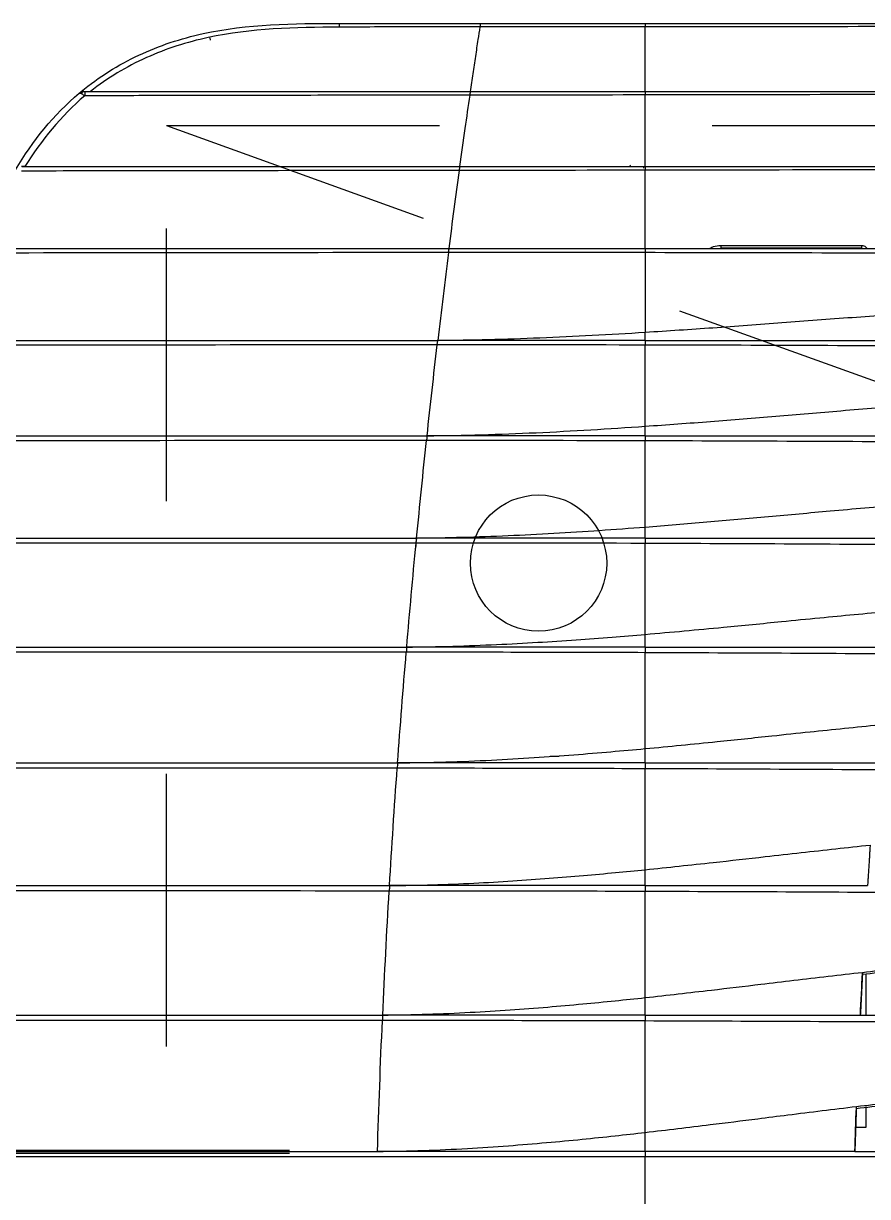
# Model space of a CAD drawing. Header units: millimetres. Extents: x 0 to 400063, y 963 to 238763.
# Drawn here: x 87279 to 87402.8, y 112688.1 to 112860.2 of the extents above; entities that cross this region are included whole.
import ezdxf

# ---------------------------------------------------------------- set-up
doc = ezdxf.new("R2010")
doc.units = ezdxf.units.MM
doc.header["$LTSCALE"] = 40
doc.linetypes.add('HIDDEN', pattern=[2, 1, -1])
doc.layers.add('3TI-CE-LIGHT', color=6, linetype='Continuous')

# ---------------------------------------------------------------- blocks, each defined once
blk = doc.blocks.new('*U152')
at = {"color": 1, "linetype": 'HIDDEN'}
blk.add_line((1079.46, 14.99), (39.94, 390.1), dxfattribs=at)
at = {"color": 8}
for p, q in [((976.92, 158.9), (976.92, 161.99)), ((976.92, 161.99), (978.39, 161.99)), ((976.92, 139.5), (976.92, 145.5)), ((1027.88, 33), (1027.87, 33)), ((1034.86, 21), (1034.86, 21)), ((1073.1, 2.11), (1073.09, 2.44))]:
    blk.add_line(p, q, dxfattribs=at)
at = {"color": 1, "linetype": 'HIDDEN'}
blk.add_lwpolyline([(1079.46, 390.1), (1079.46, 14.99), (39.94, 14.99), (39.94, 390.1)], close=True, dxfattribs=at)
at = {"color": 8, "ltscale": 5}
blk.add_circle((1024.91, 79.18), 10, dxfattribs=at)
at = {"color": 8}
for centre, major_axis, ratio, start_param, end_param in [((977.52, 32.65), (0, 0.3), 0.022602, 4.431318, 6.283185), ((998.17, 32.65), (0, 0.3), 0.032103, 4.44044, 6.283185), ((1009.47, 21.05), (0, -0.6), 0.028131, 4.389048, 4.795946), ((1009.48, 21.05), (0.004, -0.6), 0.025903, 4.388882, 4.795863), ((1011.52, 20.87), (-0.187, 0.235), 0.183787, 0, 1.840109), ((1091.45, 10.8), (0, -0.8), 0.036559, 0, 1.335493), ((1091.63, 10.8), (0, 0.8), 0.561889, 3.141593, 4.019869)]:
    blk.add_ellipse(centre, major_axis=major_axis, ratio=ratio, start_param=start_param, end_param=end_param, dxfattribs=at)
for points, degree in [([(1009.26, 185.7), (1009.26, 179.23), (1009.26, 172.76), (1009.26, 166.3)], 3), ([(978.52, 165.5), (961.86, 165.5), (945.19, 165.5), (928.52, 165.5)], 3), ([(978.52, 165.5), (978.44, 163.35), (978.37, 161.2), (978.29, 159.05)], 3), ([(978.29, 158.9), (978.52, 165.5)], 1), ([(978.52, 165.5), (988.77, 165.5), (999.02, 165.5), (1009.26, 165.5)], 3), ([(1009.26, 165.5), (1018.55, 165.5), (1027.84, 165.5), (1037.1, 165.5)], 3), ([(1009.26, 165.5), (1009.26, 164.56), (1009.26, 163.62), (1009.26, 162.7)], 3), ([(1037.1, 165.5), (1040.92, 165.5), (1044.73, 165.5), (1048.54, 165.5)], 3), ([(1048.54, 165.5), (1048.34, 159.12), (1048.1, 152.7), (1047.81, 146.29)], 3), ([(1048.54, 165.5), (1048.54, 165.5)], 1), ([(978.29, 159.15), (978.29, 158.9)], 1), ([(1009.26, 146.36), (1022.12, 146.32), (1034.98, 146.29), (1047.81, 146.29)], 3), ([(977.71, 145.5), (961.02, 145.5), (944.33, 145.5), (927.65, 145.5)], 3), ([(977.39, 139.22), (977.71, 145.5)], 1), ([(977.7, 145.5), (977.6, 143.43), (977.5, 141.36), (977.39, 139.3)], 3), ([(995.01, 145.5), (989.24, 145.5), (983.48, 145.5), (977.71, 145.5)], 3), ([(1009.26, 145.5), (1004.51, 145.5), (999.76, 145.5), (995.01, 145.5)], 3), ([(1009.26, 145.5), (1009.26, 144.63), (1009.26, 143.77), (1009.26, 142.93)], 3), ([(1047.77, 145.5), (1047.49, 139.45), (1047.17, 133.36), (1046.82, 127.29)], 3), ([(1047.77, 145.5), (1047.77, 145.5)], 1), ([(977.4, 139.53), (977.39, 139.22)], 1), ([(977.4, 139.53), (977.4, 139.55), (977.41, 139.56), (977.41, 139.56)], 3), ([(976.27, 120.54), (976.65, 126.5)], 1), ([(993.03, 126.5), (987.57, 126.5), (982.11, 126.5), (976.65, 126.5)], 3), ([(1009.26, 126.5), (1003.86, 126.5), (998.44, 126.5), (993.03, 126.5)], 3), ([(1009.26, 126.5), (1009.26, 125.71), (1009.26, 124.93), (1009.26, 124.16)], 3), ([(1009.27, 127.36), (1021.79, 127.31), (1034.32, 127.29), (1046.82, 127.29)], 3), ([(1037.52, 126.5), (1040.6, 126.5), (1043.69, 126.5), (1046.77, 126.5)], 3), ([(1046.76, 126.5), (1046.43, 120.78), (1046.05, 115.02), (1045.64, 109.28)], 3), ([(1046.77, 126.5), (1046.76, 126.5)], 1), ([(993.38, 108.5), (987.43, 108.5), (981.48, 108.5), (975.53, 108.5)], 3), ([(1009.26, 108.5), (1003.97, 108.5), (998.67, 108.5), (993.38, 108.5)], 3), ([(1009.26, 108.5), (1009.26, 107.78), (1009.26, 107.08), (1009.26, 106.39)], 3), ([(1009.27, 109.35), (1021.4, 109.31), (1033.53, 109.28), (1045.64, 109.28)], 3), ([(1045.58, 108.5), (1045.19, 103.1), (1044.77, 97.67), (1044.31, 92.26)], 3), ([(1045.58, 108.5), (1045.58, 108.5)], 1), ([(995.51, 91.5), (988.34, 91.5), (981.17, 91.5), (974, 91.5)], 3), ([(1009.27, 91.5), (1009.26, 90.87), (1009.26, 90.24), (1009.26, 89.63)], 3), ([(1009.27, 92.32), (1020.96, 92.28), (1032.64, 92.26), (1044.31, 92.26)], 3), ([(1009.27, 91.5), (1017.37, 91.5), (1025.47, 91.5), (1033.57, 91.5)], 3), ([(1033.57, 91.5), (1037.13, 91.5), (1040.69, 91.5), (1044.24, 91.5)], 3), ([(1044.24, 91.5), (1043.81, 86.42), (1043.35, 81.31), (1042.87, 76.23)], 3), ([(1044.24, 91.5), (1044.24, 91.5)], 1), ([(1009.27, 76.29), (1020.48, 76.25), (1031.68, 76.23), (1042.87, 76.23)], 3), ([(1042.92, 76.98), (1042.87, 76.49), (1042.82, 75.99), (1042.78, 75.5)], 3), ([(1042.87, 76.23), (1066.08, 76.23), (1089.25, 76.24), (1112.27, 76.25)], 3), ([(1009.26, 75.5), (1009.26, 74.95), (1009.26, 74.42), (1009.26, 73.89)], 3), ([(1009.26, 75.5), (1015.39, 75.5), (1021.51, 75.5), (1027.63, 75.5)], 3), ([(1027.63, 75.5), (1028.17, 75.5), (1028.72, 75.5), (1029.26, 75.5)], 3), ([(1029.26, 75.5), (1033.37, 75.5), (1037.48, 75.5), (1041.58, 75.5)], 3), ([(1042.79, 75.5), (1042.33, 70.73), (1041.85, 65.94), (1041.34, 61.2)], 3), ([(1041.58, 75.5), (1041.99, 75.5), (1042.39, 75.5), (1042.79, 75.5)], 3), ([(1042.79, 75.5), (1042.79, 75.5)], 1), ([(1112.15, 75.5), (1089.14, 75.5), (1065.99, 75.5), (1042.79, 75.5)], 3), ([(1009.26, 61.24), (1019.96, 61.21), (1030.66, 61.19), (1041.34, 61.2)], 3), ([(1009.26, 60.5), (1009.26, 60.02), (1009.26, 59.56), (1009.26, 59.09)], 3), ([(1009.26, 60.5), (1014.94, 60.5), (1020.62, 60.5), (1026.29, 60.5)], 3), ([(1026.29, 60.5), (1027.39, 60.5), (1028.49, 60.5), (1029.58, 60.5)], 3), ([(1029.58, 60.5), (1033.48, 60.5), (1037.37, 60.5), (1041.26, 60.5)], 3), ([(1041.26, 60.5), (1040.78, 56.03), (1040.28, 51.56), (1039.77, 47.16)], 3), ([(1041.26, 60.5), (1041.26, 60.5)], 1), ([(1110.7, 60.5), (1087.64, 60.5), (1064.48, 60.5), (1041.26, 60.5)], 3), ([(1041.34, 61.2), (1064.56, 61.2), (1087.75, 61.22), (1110.81, 61.24)], 3), ([(994.85, 46.5), (987.74, 46.5), (980.62, 46.5), (973.5, 46.5)], 3), ([(996.06, 46.5), (995.66, 46.5), (995.26, 46.5), (994.85, 46.5)], 3), ([(1009.26, 47.19), (1019.44, 47.16), (1029.61, 47.15), (1039.77, 47.16)], 3), ([(1009.26, 46.5), (1009.26, 46.09), (1009.26, 45.69), (1009.26, 45.3)], 3), ([(1009.26, 46.5), (1017.32, 46.5), (1025.38, 46.5), (1033.43, 46.5)], 3), ([(1033.43, 46.5), (1034.37, 46.5), (1035.32, 46.5), (1036.27, 46.5)], 3), ([(1036.27, 46.5), (1037.41, 46.5), (1038.55, 46.5), (1039.69, 46.5)], 3), ([(1038.11, 33.62), (1038.65, 37.84), (1039.18, 42.16), (1039.68, 46.5)], 3), ([(1039.69, 46.5), (1039.68, 46.5)], 1), ([(1109.01, 46.5), (1085.97, 46.5), (1062.84, 46.5), (1039.69, 46.5)], 3), ([(1039.77, 47.16), (1062.93, 47.17), (1086.06, 47.19), (1109.11, 47.22)], 3), ([(1009.26, 33), (978.54, 33), (947.79, 33), (917.04, 33)], 3), ([(977.52, 32.95), (984.4, 32.95), (991.28, 32.95), (998.17, 32.95)], 3), ([(1009.26, 33.63), (1018.88, 33.61), (1028.5, 33.61), (1038.11, 33.62)], 3), ([(1009.26, 33), (1009.27, 29.11), (1009.26, 25.23), (1009.26, 21.54)], 3), ([(1038.03, 33), (1028.44, 33), (1018.85, 33), (1009.26, 33)], 3), ([(1038.02, 33), (1037.53, 29.13), (1037.03, 25.3), (1036.52, 21.57)], 3), ([(1038.02, 33), (1038.03, 33)], 1), ([(1105.94, 33), (1083.33, 33), (1060.69, 33), (1038.03, 33)], 3), ([(1038.11, 33.62), (1060.77, 33.63), (1083.41, 33.66), (1106.01, 33.69)], 3), ([(1009.26, 21), (1009.26, 21), (1009.27, 21.23), (1009.26, 21.54)], 3), ([(1036.44, 21), (1027.38, 21), (1018.32, 21), (1009.26, 21)], 3), ([(1009.45, 21.24), (1009.45, 21.24), (1009.46, 21.24), (1009.47, 21.24)], 3), ([(1036.43, 21), (1036.44, 21)], 1), ([(1091.48, 10.61), (1094.92, 13.56), (1097.84, 17.12), (1100.24, 21)], 3), ([(1101.62, 21.49), (1099.13, 17.25), (1096, 13.38), (1092.27, 10.24)], 3), ([(1009.26, 10), (1009.26, 10), (1009.26, 10.2), (1009.26, 10.49)], 3), ([(1034.88, 10), (1026.34, 10), (1017.8, 10), (1009.26, 10)], 3), ([(1034.88, 10), (1034.88, 10)], 1), ([(1009.26, 0), (1009.26, 0), (1009.26, 0.2), (1009.26, 0.51)], 3), ([(1033.47, 0), (1025.4, 0), (1017.33, 0), (1009.26, 0)], 3), ([(1033.47, 0), (1033.47, 0), (1033.47, 0.21), (1033.47, 0.52)], 3), ([(1054.14, 0), (1054.14, 0), (1054.15, 0.21), (1054.15, 0.54)], 3)]:
    blk.add_open_spline(points, degree=degree, dxfattribs=at)
for points, knots in [([(928.52, 166.3), (941.98, 166.3), (955.44, 166.3), (982.36, 166.3), (995.81, 166.3), (1009.26, 166.3)], [0, 0, 0, 0, 0.5, 0.5, 1, 1, 1, 1]), ([(1009.26, 165.5), (1009.26, 165.52), (1009.26, 165.55), (1009.27, 165.77), (1009.27, 166.03), (1009.26, 166.21), (1009.26, 166.3)], [0, 0, 0, 0, 0.300546, 0.567506, 0.800705, 1, 1, 1, 1]), ([(1009.26, 166.3), (1027.43, 166.29), (1045.58, 166.29), (1072.72, 166.29), (1081.76, 166.29), (1099.79, 166.29), (1108.79, 166.29), (1117.72, 166.29)], [0, 0, 0, 0, 0.5, 0.5, 0.75, 0.75, 1, 1, 1, 1]), ([(1048.54, 165.5), (1046.28, 165.46), (1041.88, 165.39), (1035.48, 165.08), (1029.46, 164.68), (1023.85, 164.22), (1018.64, 163.73), (1013.82, 163.22), (1010.74, 162.88), (1009.26, 162.71)], [0, 0, 0, 0, 0.17272, 0.33551, 0.488347, 0.631221, 0.764126, 0.88705, 1, 1, 1, 1]), ([(1117.56, 165.5), (1111.86, 165.5), (1106.12, 165.5), (1094.65, 165.5), (1088.9, 165.5), (1071.63, 165.5), (1060.1, 165.5), (1048.54, 165.5)], [0, 0, 0, 0, 0.25, 0.25, 0.5, 0.5, 1, 1, 1, 1]), ([(1061.46, 165.81), (1070.42, 165.81), (1079.36, 165.81), (1097.21, 165.81), (1106.11, 165.81), (1114.97, 165.81)], [0, 0, 0, 0, 0.5, 0.5, 1, 1, 1, 1]), ([(1115.05, 165.3), (1106.18, 165.3), (1097.27, 165.3), (1079.39, 165.3), (1070.43, 165.3), (1061.46, 165.3)], [0, 0, 0, 0, 0.5, 0.5, 1, 1, 1, 1]), ([(1009.26, 162.71), (1006.08, 162.33), (1000.58, 161.68), (993.61, 160.8), (986.47, 159.89), (981.64, 159.31), (978.29, 158.9)], [0, 0, 0, 0, 0.307575, 0.532584, 0.675031, 1, 1, 1, 1]), ([(1009.26, 162.71), (1009.26, 161.41), (1009.26, 158.77), (1009.26, 154.73), (1009.26, 150.58), (1009.26, 147.77), (1009.26, 146.36)], [0, 0, 0, 0, 0.241954, 0.489631, 0.742508, 1, 1, 1, 1]), ([(978.29, 158.9), (975.12, 158.53), (968.47, 157.75), (957.36, 156.63), (946.04, 155.76), (935.96, 155.31), (930.34, 155.25), (928.1, 155.23)], [0, 0, 0, 0, 0.189956, 0.399239, 0.666018, 0.866282, 1, 1, 1, 1]), ([(928.11, 155.49), (930.34, 155.51), (935.94, 155.55), (946.02, 156.02), (957.49, 156.92), (968.62, 158.08), (975.26, 158.88), (978.3, 159.24)], [0, 0, 0, 0, 0.13271, 0.332981, 0.600797, 0.817687, 1, 1, 1, 1]), ([(978.29, 159.15), (978.3, 159.19), (978.3, 159.22), (978.3, 159.24), (978.3, 159.24), (978.3, 159.24)], [0, 0, 0, 0, 0.64921, 0.64921, 1, 1, 1, 1]), ([(927.7, 146.67), (941.3, 146.67), (954.89, 146.6), (982.08, 146.47), (995.68, 146.4), (1009.26, 146.36)], [0, 0, 0, 0, 0.5, 0.5, 1, 1, 1, 1]), ([(1009.26, 145.5), (1009.26, 145.52), (1009.27, 145.56), (1009.27, 145.8), (1009.27, 146.08), (1009.27, 146.27), (1009.26, 146.36)], [0, 0, 0, 0, 0.299602, 0.566259, 0.799779, 1, 1, 1, 1]), ([(1009.26, 145.5), (1010.43, 145.5), (1023.28, 145.5), (1036.11, 145.5), (1047.77, 145.5)], [0, 0, 0, 0, 0.090794, 1, 1, 1, 1]), ([(1047.77, 145.5), (1045.57, 145.46), (1041.29, 145.39), (1035.06, 145.11), (1029.19, 144.75), (1023.68, 144.33), (1018.55, 143.87), (1013.78, 143.41), (1010.73, 143.08), (1009.26, 142.93)], [0, 0, 0, 0, 0.171143, 0.332878, 0.485187, 0.628059, 0.76149, 0.885469, 1, 1, 1, 1]), ([(1047.77, 145.5), (1047.77, 145.51), (1047.77, 145.54), (1047.78, 145.72), (1047.79, 145.98), (1047.8, 146.19), (1047.81, 146.29)], [0, 0, 0, 0, 0.262073, 0.50023, 0.747646, 1, 1, 1, 1]), ([(1116.84, 145.5), (1105.44, 145.5), (1093.93, 145.5), (1070.88, 145.5), (1059.33, 145.5), (1047.77, 145.5)], [0, 0, 0, 0, 0.5, 0.5, 1, 1, 1, 1]), ([(1047.81, 146.29), (1059.39, 146.29), (1070.96, 146.29), (1094.04, 146.29), (1105.57, 146.29), (1116.99, 146.29)], [0, 0, 0, 0, 0.5, 0.5, 1, 1, 1, 1]), ([(1009.26, 142.93), (1006.03, 142.56), (1000.37, 141.93), (993.11, 141.06), (985.72, 140.18), (980.75, 139.61), (977.39, 139.22)], [0, 0, 0, 0, 0.304279, 0.532125, 0.683541, 1, 1, 1, 1]), ([(1009.26, 142.93), (1009.26, 141.69), (1009.26, 139.19), (1009.26, 135.35), (1009.26, 131.39), (1009.27, 128.71), (1009.27, 127.36)], [0, 0, 0, 0, 0.240964, 0.488232, 0.741399, 1, 1, 1, 1]), ([(927.13, 135.99), (929.39, 136.01), (935.02, 136.05), (945.11, 136.5), (956.58, 137.36), (967.71, 138.46), (974.37, 139.21), (977.41, 139.56)], [0, 0, 0, 0, 0.13403, 0.334286, 0.600753, 0.818086, 1, 1, 1, 1]), ([(977.39, 139.22), (974.23, 138.87), (967.57, 138.13), (956.51, 137.08), (945.23, 136.26), (935.14, 135.82), (929.44, 135.77), (927.12, 135.75)], [0, 0, 0, 0, 0.189159, 0.399253, 0.661583, 0.861842, 1, 1, 1, 1]), ([(977.39, 139.3), (977.39, 139.28), (977.39, 139.26), (977.39, 139.24), (977.39, 139.23), (977.39, 139.22)], [0, 0, 0, 0, 0.669286, 0.669286, 1, 1, 1, 1]), ([(926.63, 127.69), (940.4, 127.69), (954.18, 127.62), (981.73, 127.47), (995.5, 127.4), (1009.27, 127.36)], [0, 0, 0, 0, 0.5, 0.5, 1, 1, 1, 1]), ([(1009.26, 126.5), (1009.27, 126.52), (1009.27, 126.55), (1009.27, 126.8), (1009.27, 127.08), (1009.27, 127.27), (1009.27, 127.36)], [0, 0, 0, 0, 0.29963, 0.566296, 0.799804, 1, 1, 1, 1]), ([(1009.26, 126.5), (1010.09, 126.5), (1019.52, 126.5), (1028.93, 126.5), (1037.52, 126.5)], [0, 0, 0, 0, 0.087433, 1, 1, 1, 1]), ([(1046.76, 126.5), (1044.65, 126.47), (1040.52, 126.4), (1034.5, 126.15), (1028.8, 125.82), (1023.44, 125.44), (1018.42, 125.03), (1013.73, 124.6), (1010.72, 124.3), (1009.26, 124.16)], [0, 0, 0, 0, 0.169313, 0.329825, 0.481522, 0.624391, 0.758433, 0.883635, 1, 1, 1, 1]), ([(1046.77, 126.5), (1046.77, 126.52), (1046.77, 126.57), (1046.79, 126.88), (1046.81, 127.15), (1046.82, 127.29)], [0, 0, 0, 0, 0.34127, 0.674379, 1, 1, 1, 1]), ([(1115.89, 126.5), (1104.47, 126.5), (1092.96, 126.5), (1069.9, 126.5), (1058.34, 126.5), (1046.77, 126.5)], [0, 0, 0, 0, 0.5, 0.5, 1, 1, 1, 1]), ([(1046.82, 127.29), (1058.4, 127.29), (1069.98, 127.28), (1093.07, 127.28), (1104.6, 127.28), (1116.04, 127.28)], [0, 0, 0, 0, 0.5, 0.5, 1, 1, 1, 1]), ([(1009.26, 124.16), (1005.94, 123.81), (1000.06, 123.2), (992.43, 122.33), (984.76, 121.47), (979.64, 120.91), (976.27, 120.54)], [0, 0, 0, 0, 0.302296, 0.533525, 0.693692, 1, 1, 1, 1]), ([(1009.26, 124.16), (1009.26, 122.99), (1009.26, 120.61), (1009.26, 116.96), (1009.27, 113.19), (1009.27, 110.64), (1009.27, 109.35)], [0, 0, 0, 0, 0.240494, 0.487542, 0.740817, 1, 1, 1, 1]), ([(925.35, 109.71), (939.34, 109.71), (953.33, 109.64), (981.3, 109.48), (995.29, 109.4), (1009.27, 109.35)], [0, 0, 0, 0, 0.5, 0.5, 1, 1, 1, 1]), ([(1045.58, 108.5), (1043.22, 108.46), (1038.63, 108.39), (1031.96, 108.1), (1025.69, 107.74), (1019.85, 107.32), (1014.42, 106.87), (1010.94, 106.55), (1009.26, 106.4)], [0, 0, 0, 0, 0.195017, 0.378715, 0.551069, 0.712073, 0.86172, 1, 1, 1, 1]), ([(1009.27, 108.5), (1009.27, 108.52), (1009.27, 108.55), (1009.27, 108.8), (1009.27, 109.07), (1009.27, 109.26), (1009.27, 109.35)], [0, 0, 0, 0, 0.299748, 0.56645, 0.799918, 1, 1, 1, 1]), ([(1009.26, 108.5), (1009.68, 108.5), (1021.8, 108.5), (1033.91, 108.5), (1045.58, 108.5)], [0, 0, 0, 0, 0.034541, 1, 1, 1, 1]), ([(1045.58, 108.5), (1045.58, 108.52), (1045.59, 108.56), (1045.61, 108.87), (1045.63, 109.15), (1045.64, 109.28)], [0, 0, 0, 0, 0.33666, 0.669714, 1, 1, 1, 1]), ([(1114.77, 108.5), (1103.33, 108.5), (1091.8, 108.5), (1068.72, 108.5), (1057.16, 108.5), (1045.58, 108.5)], [0, 0, 0, 0, 0.5, 0.5, 1, 1, 1, 1]), ([(1045.64, 109.28), (1057.23, 109.28), (1068.81, 109.28), (1091.92, 109.27), (1103.45, 109.27), (1114.91, 109.27)], [0, 0, 0, 0, 0.5, 0.5, 1, 1, 1, 1]), ([(1023.2, 107.5), (1023.2, 107.5), (1023.18, 107.5), (1023.08, 107.5), (1023.01, 107.5), (1022.83, 107.5), (1022.72, 107.5), (1022.47, 107.5), (1022.33, 107.5), (1022.09, 107.5), (1021.99, 107.5), (1021.9, 107.5)], [0, 0, 0, 0, 0.213358, 0.213358, 0.42668, 0.42668, 0.640562, 0.640562, 0.855661, 0.855661, 1, 1, 1, 1]), ([(1009.26, 106.4), (1005.75, 106.06), (999.55, 105.46), (991.5, 104.61), (983.58, 103.77), (978.34, 103.23), (974.97, 102.89)], [0, 0, 0, 0, 0.306857, 0.541766, 0.704737, 1, 1, 1, 1]), ([(1009.26, 106.4), (1009.26, 105.29), (1009.26, 103.04), (1009.27, 99.57), (1009.27, 95.99), (1009.27, 93.56), (1009.27, 92.32)], [0, 0, 0, 0, 0.239553, 0.486232, 0.739794, 1, 1, 1, 1]), ([(923.91, 92.71), (938.14, 92.71), (952.37, 92.63), (980.83, 92.46), (995.05, 92.38), (1009.27, 92.32)], [0, 0, 0, 0, 0.5, 0.5, 1, 1, 1, 1]), ([(1009.27, 91.5), (1009.23, 91.5), (1004.65, 91.5), (1000.06, 91.5), (995.51, 91.5)], [0, 0, 0, 0, 0.007482, 1, 1, 1, 1]), ([(1044.24, 91.5), (1041.98, 91.47), (1037.59, 91.4), (1031.18, 91.14), (1025.15, 90.82), (1019.51, 90.45), (1014.26, 90.06), (1010.89, 89.78), (1009.26, 89.64)], [0, 0, 0, 0, 0.194008, 0.377097, 0.549248, 0.710453, 0.860707, 1, 1, 1, 1]), ([(1009.27, 91.5), (1009.27, 91.52), (1009.27, 91.55), (1009.27, 91.79), (1009.27, 92.05), (1009.27, 92.24), (1009.27, 92.32)], [0, 0, 0, 0, 0.300147, 0.566978, 0.80031, 1, 1, 1, 1]), ([(1044.24, 91.5), (1044.24, 91.52), (1044.24, 91.55), (1044.27, 91.84), (1044.3, 92.11), (1044.31, 92.26)], [0, 0, 0, 0, 0.302913, 0.635892, 1, 1, 1, 1]), ([(1113.51, 91.5), (1108.7, 91.5), (1103.88, 91.5), (1092.49, 91.5), (1085.92, 91.5), (1073.42, 91.5), (1067.49, 91.5), (1055.79, 91.5), (1050.02, 91.5), (1044.24, 91.5)], [0, 0, 0, 0, 0.20974, 0.20974, 0.494552, 0.494552, 0.750903, 0.750903, 1, 1, 1, 1]), ([(1113.51, 91.5), (1102.19, 91.5), (1079.14, 91.5), (1055.99, 91.5), (1044.24, 91.5)], [0, 0, 0, 0, 0.493298, 1, 1, 1, 1]), ([(1044.31, 92.26), (1050.09, 92.26), (1055.86, 92.26), (1067.57, 92.26), (1073.51, 92.26), (1086.02, 92.26), (1092.6, 92.26), (1104, 92.26), (1108.83, 92.26), (1113.65, 92.26)], [0, 0, 0, 0, 0.249054, 0.249054, 0.505367, 0.505367, 0.790188, 0.790188, 1, 1, 1, 1]), ([(1009.26, 89.64), (1005.44, 89.3), (998.77, 88.7), (990.24, 87.85), (982.15, 87.05), (976.91, 86.56), (973.53, 86.24)], [0, 0, 0, 0, 0.3207, 0.559402, 0.716115, 1, 1, 1, 1]), ([(1009.26, 89.64), (1009.26, 88.59), (1009.26, 86.44), (1009.26, 83.15), (1009.27, 79.76), (1009.27, 77.45), (1009.27, 76.29)], [0, 0, 0, 0, 0.239379, 0.485924, 0.739506, 1, 1, 1, 1]), ([(922.34, 76.7), (936.84, 76.7), (951.33, 76.61), (980.3, 76.43), (994.79, 76.34), (1009.27, 76.29)], [0, 0, 0, 0, 0.5, 0.5, 1, 1, 1, 1]), ([(1009.26, 75.5), (1009.27, 75.52), (1009.27, 75.55), (1009.27, 75.77), (1009.27, 76.03), (1009.27, 76.21), (1009.27, 76.29)], [0, 0, 0, 0, 0.300577, 0.567547, 0.800734, 1, 1, 1, 1]), ([(1042.87, 76.23), (1042.85, 76.1), (1042.83, 75.84), (1042.8, 75.56), (1042.8, 75.52), (1042.79, 75.5)], [0, 0, 0, 0, 0.336965, 0.669945, 1, 1, 1, 1]), ([(1009.26, 75.5), (1008.74, 75.5), (997.42, 75.5), (986.09, 75.5), (975.28, 75.5)], [0, 0, 0, 0, 0.046692, 1, 1, 1, 1]), ([(1042.79, 75.5), (1040.56, 75.47), (1036.09, 75.4), (1029.38, 75.15), (1022.67, 74.81), (1015.97, 74.39), (1011.5, 74.05), (1009.26, 73.89)], [0, 0, 0, 0, 0.199981, 0.399984, 0.599994, 0.800004, 1, 1, 1, 1]), ([(1112.14, 75.5), (1100.8, 75.5), (1077.71, 75.5), (1054.54, 75.5), (1042.79, 75.5)], [0, 0, 0, 0, 0.493391, 1, 1, 1, 1]), ([(1009.26, 73.89), (1006.25, 73.64), (1000.22, 73.16), (991.18, 72.35), (981.77, 71.48), (975.37, 70.92), (971.98, 70.63)], [0, 0, 0, 0, 0.242425, 0.484831, 0.727208, 1, 1, 1, 1]), ([(1009.26, 73.89), (1009.26, 72.88), (1009.26, 70.84), (1009.26, 67.72), (1009.26, 64.51), (1009.26, 62.34), (1009.26, 61.24)], [0, 0, 0, 0, 0.239058, 0.485395, 0.739057, 1, 1, 1, 1]), ([(920.68, 61.62), (935.45, 61.62), (950.22, 61.53), (979.75, 61.35), (994.51, 61.28), (1009.26, 61.24)], [0, 0, 0, 0, 0.5, 0.5, 1, 1, 1, 1]), ([(1009.26, 60.5), (1008.21, 60.5), (995.43, 60.5), (982.63, 60.5), (970.88, 60.5)], [0, 0, 0, 0, 0.082118, 1, 1, 1, 1]), ([(1009.26, 60.5), (1009.26, 60.52), (1009.27, 60.55), (1009.27, 60.75), (1009.27, 60.99), (1009.26, 61.16), (1009.26, 61.24)], [0, 0, 0, 0, 0.30306, 0.57086, 0.803221, 1, 1, 1, 1]), ([(1041.26, 60.5), (1038.6, 60.46), (1033.27, 60.37), (1025.26, 60.06), (1017.26, 59.64), (1011.93, 59.28), (1009.26, 59.1)], [0, 0, 0, 0, 0.249988, 0.499982, 0.750002, 1, 1, 1, 1]), ([(1041.26, 60.5), (1041.26, 60.51), (1041.25, 60.52), (1041.29, 60.69), (1041.32, 60.95), (1041.33, 61.11), (1041.34, 61.2)], [0, 0, 0, 0, 0.179045, 0.569787, 0.77214, 1, 1, 1, 1]), ([(1009.26, 59.1), (1006.07, 58.87), (999.68, 58.41), (990.11, 57.62), (980.34, 56.79), (973.76, 56.26), (970.37, 55.99)], [0, 0, 0, 0, 0.246108, 0.492163, 0.738161, 1, 1, 1, 1]), ([(1009.26, 59.1), (1009.26, 58.16), (1009.26, 56.25), (1009.26, 53.31), (1009.26, 50.27), (1009.26, 48.23), (1009.26, 47.19)], [0, 0, 0, 0, 0.236505, 0.481944, 0.736426, 1, 1, 1, 1]), ([(918.97, 47.55), (934.03, 47.55), (949.08, 47.45), (979.18, 47.28), (994.23, 47.22), (1009.26, 47.19)], [0, 0, 0, 0, 0.5, 0.5, 1, 1, 1, 1]), ([(1009.26, 46.5), (1007.68, 46.5), (1003.28, 46.5), (998.88, 46.5), (996.06, 46.5)], [0, 0, 0, 0, 0.360849, 1, 1, 1, 1]), ([(1009.26, 46.5), (1009.26, 46.53), (1009.26, 46.57), (1009.26, 46.87), (1009.26, 47.09), (1009.26, 47.19)], [0, 0, 0, 0, 0.395956, 0.72951, 1, 1, 1, 1]), ([(1039.68, 46.5), (1037.21, 46.46), (1032.22, 46.39), (1024.67, 46.12), (1017, 45.77), (1011.86, 45.46), (1009.26, 45.31)], [0, 0, 0, 0, 0.244293, 0.492387, 0.744298, 1, 1, 1, 1]), ([(1039.77, 47.16), (1039.76, 47.07), (1039.74, 46.89), (1039.71, 46.68), (1039.69, 46.53), (1039.69, 46.51), (1039.69, 46.5)], [0, 0, 0, 0, 0.259243, 0.49995, 0.747682, 1, 1, 1, 1]), ([(1009.26, 45.3), (1005.95, 45.09), (999.26, 44.65), (989.14, 43.9), (978.94, 43.12), (972.11, 42.61), (968.72, 42.36)], [0, 0, 0, 0, 0.245079, 0.494613, 0.748597, 1, 1, 1, 1]), ([(1009.26, 33.63), (1009.26, 34.67), (1009.26, 36.7), (1009.26, 39.71), (1009.26, 42.56), (1009.26, 44.41), (1009.26, 45.3)], [0, 0, 0, 0, 0.271735, 0.528869, 0.771564, 1, 1, 1, 1]), ([(917.16, 33.88), (932.51, 33.88), (947.87, 33.8), (978.57, 33.69), (993.92, 33.65), (1009.26, 33.63)], [0, 0, 0, 0, 0.5, 0.5, 1, 1, 1, 1]), ([(977.52, 32.57), (977.47, 32.57), (977.42, 32.57), (977.26, 32.6), (977.16, 32.64), (976.98, 32.74), (976.9, 32.81), (976.81, 32.92), (976.78, 32.96), (976.76, 32.99)], [0, 0, 0, 0, 0.170559, 0.170559, 0.505418, 0.505418, 0.853274, 0.853274, 1, 1, 1, 1]), ([(999.74, 32.96), (999.57, 32.88), (999.41, 32.8), (998.9, 32.63), (998.53, 32.57), (998.17, 32.57)], [0, 0, 0, 0, 0.337448, 0.337448, 1, 1, 1, 1]), ([(1009.26, 33), (1009.26, 33.02), (1009.26, 33.06), (1009.26, 33.33), (1009.26, 33.53), (1009.26, 33.63)], [0, 0, 0, 0, 0.396581, 0.730118, 1, 1, 1, 1]), ([(1038.11, 33.62), (1038.1, 33.53), (1038.09, 33.45), (1038.07, 33.29), (1038.06, 33.23), (1038.04, 33.12), (1038.04, 33.07), (1038.03, 33.02), (1038.03, 33), (1038.03, 33)], [0, 0, 0, 0, 0.251918, 0.251918, 0.503947, 0.503947, 0.754391, 0.754391, 1, 1, 1, 1]), ([(998.17, 32.57), (997.97, 32.57), (997.77, 32.57), (996.78, 32.57), (995.98, 32.57), (991.98, 32.57), (988.78, 32.57), (982.89, 32.57), (980.21, 32.57), (977.52, 32.57)], [0, 0, 0, 0, 0.029041, 0.029041, 0.145204, 0.145204, 0.60986, 0.60986, 1, 1, 1, 1]), ([(1009.26, 21), (1008.55, 21), (1007.84, 21), (996.73, 21), (986.32, 21), (965.75, 21), (955.57, 21), (935.37, 21), (925.34, 21), (915.32, 21)], [0, 0, 0, 0, 0.022631, 0.022631, 0.354983, 0.354983, 0.679805, 0.679805, 1, 1, 1, 1]), ([(915.38, 21.42), (925.39, 21.42), (935.4, 21.43), (955.58, 21.45), (965.76, 21.47), (986.34, 21.5), (996.75, 21.52), (1007.86, 21.54), (1008.56, 21.54), (1009.26, 21.54)], [0, 0, 0, 0, 0.319811, 0.319811, 0.644923, 0.644923, 0.97758, 0.97758, 1, 1, 1, 1]), ([(1009.26, 21.54), (1018.35, 21.55), (1027.43, 21.57), (1036.52, 21.57), (1036.52, 21.57), (1036.52, 21.57)], [0, 0, 0, 0, 0.999998, 0.999998, 1, 1, 1, 1]), ([(1009.26, 21), (1009.26, 19.92), (1009.26, 17.93), (1009.26, 15.28), (1009.26, 13.2), (1009.26, 11.66), (1009.26, 10.83), (1009.26, 10.49)], [0, 0, 0, 0, 0.301042, 0.551788, 0.751881, 0.901269, 1, 1, 1, 1]), ([(1036.43, 21), (1036.18, 19.12), (1035.69, 15.58), (1035.19, 12.13), (1034.96, 10.53)], [0, 0, 0, 0, 0.525932, 1, 1, 1, 1]), ([(1100.24, 21), (1089.85, 21), (1079.45, 21), (1058.29, 21), (1047.52, 21), (1036.64, 21), (1036.54, 21), (1036.43, 21)], [0, 0, 0, 0, 0.488967, 0.488967, 0.995055, 0.995055, 1, 1, 1, 1]), ([(1036.52, 21.57), (1036.51, 21.49), (1036.48, 21.33), (1036.46, 21.15), (1036.44, 21.02), (1036.44, 21.01), (1036.44, 21)], [0, 0, 0, 0, 0.261877, 0.500466, 0.750988, 1, 1, 1, 1]), ([(1100.68, 21), (1097.97, 21), (1095.27, 21), (1082.73, 21), (1072.9, 21), (1054.19, 21), (1045.32, 21), (1036.44, 21)], [0, 0, 0, 0, 0.12646, 0.12646, 0.585568, 0.585568, 1, 1, 1, 1]), ([(1036.52, 21.57), (1045.38, 21.58), (1054.25, 21.59), (1072.95, 21.62), (1082.78, 21.63), (1095.32, 21.65), (1098.02, 21.66), (1100.73, 21.66)], [0, 0, 0, 0, 0.413984, 0.413984, 0.873443, 0.873443, 1, 1, 1, 1]), ([(1100.24, 21), (1100.41, 21), (1100.58, 21), (1100.74, 21), (1100.75, 21), (1100.76, 21)], [0, 0, 0, 0, 0.941032, 0.941032, 1, 1, 1, 1]), ([(913.69, 10.38), (917.41, 10.38), (921.12, 10.38), (941.32, 10.39), (957.82, 10.41), (982.56, 10.45), (990.81, 10.46), (1002.46, 10.48), (1005.86, 10.49), (1009.26, 10.49)], [0, 0, 0, 0, 0.116518, 0.116518, 0.634308, 0.634308, 0.893201, 0.893201, 1, 1, 1, 1]), ([(1009.26, 10.49), (1017.83, 10.51), (1026.39, 10.52), (1034.96, 10.53), (1034.96, 10.53), (1034.96, 10.53)], [0, 0, 0, 0, 0.999998, 0.999998, 1, 1, 1, 1]), ([(1034.96, 10.53), (1034.94, 10.37), (1034.9, 10.08), (1034.89, 10.03), (1034.88, 10)], [0, 0, 0, 0, 0.526922, 1, 1, 1, 1]), ([(1034.96, 10.53), (1034.96, 10.53), (1034.96, 10.53), (1038.97, 10.53), (1042.97, 10.53), (1052.46, 10.54), (1057.96, 10.55), (1068.94, 10.57), (1074.43, 10.58), (1083.77, 10.6), (1087.63, 10.6), (1091.48, 10.61)], [0, 0, 0, 0, 0.000001, 0.000001, 0.21248, 0.21248, 0.503983, 0.503983, 0.795486, 0.795486, 1, 1, 1, 1]), ([(1091.48, 10.61), (1091.59, 10.54), (1091.7, 10.46), (1091.81, 10.39), (1091.83, 10.38), (1091.89, 10.34), (1091.93, 10.31), (1091.97, 10.29)], [0, 0, 0, 0, 0.602639, 0.602639, 0.700862, 0.700862, 1, 1, 1, 1]), ([(1009.26, 10), (1005.85, 10), (1002.45, 10), (990.8, 10), (982.55, 10), (957.81, 10), (941.32, 10), (921.1, 10), (917.37, 10), (913.63, 10)], [0, 0, 0, 0, 0.106844, 0.106844, 0.365542, 0.365542, 0.882945, 0.882945, 1, 1, 1, 1]), ([(1009.26, 10), (1009.26, 9.44), (1009.26, 8.32), (1009.26, 6.68), (1009.26, 4.87), (1009.26, 2.8), (1009.26, 1.31), (1009.26, 0.51)], [0, 0, 0, 0, 0.16608, 0.332476, 0.499267, 0.733907, 1, 1, 1, 1]), ([(1034.88, 10), (1034.75, 9.12), (1034.5, 7.38), (1034.12, 4.82), (1033.78, 2.53), (1033.56, 1.12), (1033.47, 0.52)], [0, 0, 0, 0, 0.264848, 0.529697, 0.794545, 1, 1, 1, 1]), ([(1091.45, 10), (1087.6, 10), (1083.75, 10), (1074.41, 10), (1068.91, 10), (1057.93, 10), (1052.44, 10), (1042.93, 10), (1038.91, 10), (1034.88, 10)], [0, 0, 0, 0, 0.204297, 0.204297, 0.495492, 0.495492, 0.786688, 0.786688, 1, 1, 1, 1]), ([(1091.98, 10), (1089.41, 7.85), (1086.53, 6.06), (1080.52, 3.25), (1077.38, 2.21), (1067.61, 0.07), (1060.84, 0), (1054.14, 0)], [0, 0, 0, 0, 0.25, 0.25, 0.5, 0.5, 1, 1, 1, 1]), ([(1054.15, 0.54), (1060.59, 0.56), (1067.08, 0.72), (1076.5, 2.74), (1079.53, 3.71), (1085.34, 6.33), (1088.14, 8), (1090.65, 10)], [0, 0, 0, 0, 0.5, 0.5, 0.75, 0.75, 1, 1, 1, 1]), ([(1091.63, 10), (1091.61, 10), (1091.6, 10), (1091.54, 10), (1091.5, 10), (1091.45, 10)], [0, 0, 0, 0, 0.27435, 0.27435, 1, 1, 1, 1]), ([(1091.62, 10), (1091.64, 10), (1091.66, 10), (1091.75, 10), (1091.82, 10), (1091.92, 10), (1091.95, 10), (1091.98, 10), (1091.98, 10), (1091.98, 10)], [0, 0, 0, 0, 0.088851, 0.088851, 0.481031, 0.481031, 0.789211, 0.789211, 1, 1, 1, 1]), ([(1092.27, 10.24), (1092.27, 10.23), (1092.27, 10.23), (1092.19, 10.17), (1092.11, 10.12), (1091.94, 10.05), (1091.85, 10.02), (1091.72, 10), (1091.67, 10), (1091.63, 10)], [0, 0, 0, 0, 0.009114, 0.009114, 0.424228, 0.424228, 0.805411, 0.805411, 1, 1, 1, 1]), ([(1092.27, 10.24), (1092.27, 10.24), (1092.27, 10.24), (1092.25, 10.22), (1092.22, 10.21), (1092.14, 10.22), (1092.1, 10.23), (1092.03, 10.26), (1092, 10.27), (1091.97, 10.29)], [0, 0, 0, 0, 0.00913, 0.00913, 0.424234, 0.424234, 0.800681, 0.800681, 1, 1, 1, 1]), ([(1091.98, 10), (1092, 10.02), (1092.04, 10.05), (1092.11, 10.1), (1092.16, 10.14), (1092.17, 10.16), (1092.18, 10.16)], [0, 0, 0, 0, 0.243292, 0.494316, 0.918081, 1, 1, 1, 1]), ([(1092.18, 10.16), (1092.2, 10.18), (1092.23, 10.2), (1092.24, 10.21), (1092.24, 10.22), (1092.24, 10.22)], [0, 0, 0, 0, 0.547604, 0.933704, 1, 1, 1, 1]), ([(912.09, 0.4), (920.56, 0.4), (929.04, 0.41), (953.53, 0.43), (969.54, 0.46), (993.46, 0.5), (1001.36, 0.51), (1009.26, 0.51)], [0, 0, 0, 0, 0.261714, 0.261714, 0.756054, 0.756054, 1, 1, 1, 1]), ([(1009.26, 0), (1001.36, 0), (993.45, 0), (969.54, 0), (953.53, 0), (929.04, 0), (920.56, 0), (912.09, 0)], [0, 0, 0, 0, 0.243953, 0.243953, 0.738293, 0.738293, 1, 1, 1, 1]), ([(1009.26, 0.51), (1017.33, 0.52), (1025.4, 0.52), (1033.47, 0.52), (1033.47, 0.52), (1033.47, 0.52)], [0, 0, 0, 0, 0.999998, 0.999998, 1, 1, 1, 1]), ([(1033.47, 0.52), (1033.47, 0.52), (1033.47, 0.52), (1036.92, 0.52), (1040.37, 0.52), (1047.27, 0.52), (1050.71, 0.52), (1054.15, 0.54)], [0, 0, 0, 0, 0.000003, 0.000003, 0.500936, 0.500936, 1, 1, 1, 1]), ([(1054.14, 0), (1050.7, 0), (1047.26, 0), (1040.37, 0), (1036.92, 0), (1033.47, 0)], [0, 0, 0, 0, 0.499048, 0.499048, 1, 1, 1, 1])]:
    blk.add_open_spline(points, degree=3, knots=knots, dxfattribs=at)

msp = doc.modelspace()

# ---------------------------------------------------------------- block references
at = {"layer": '3TI-CE-LIGHT', "rotation": 180}
msp.add_blockref('*U152', (88379.48, 112860.18), dxfattribs=at)

doc.saveas('drawing.dxf')
